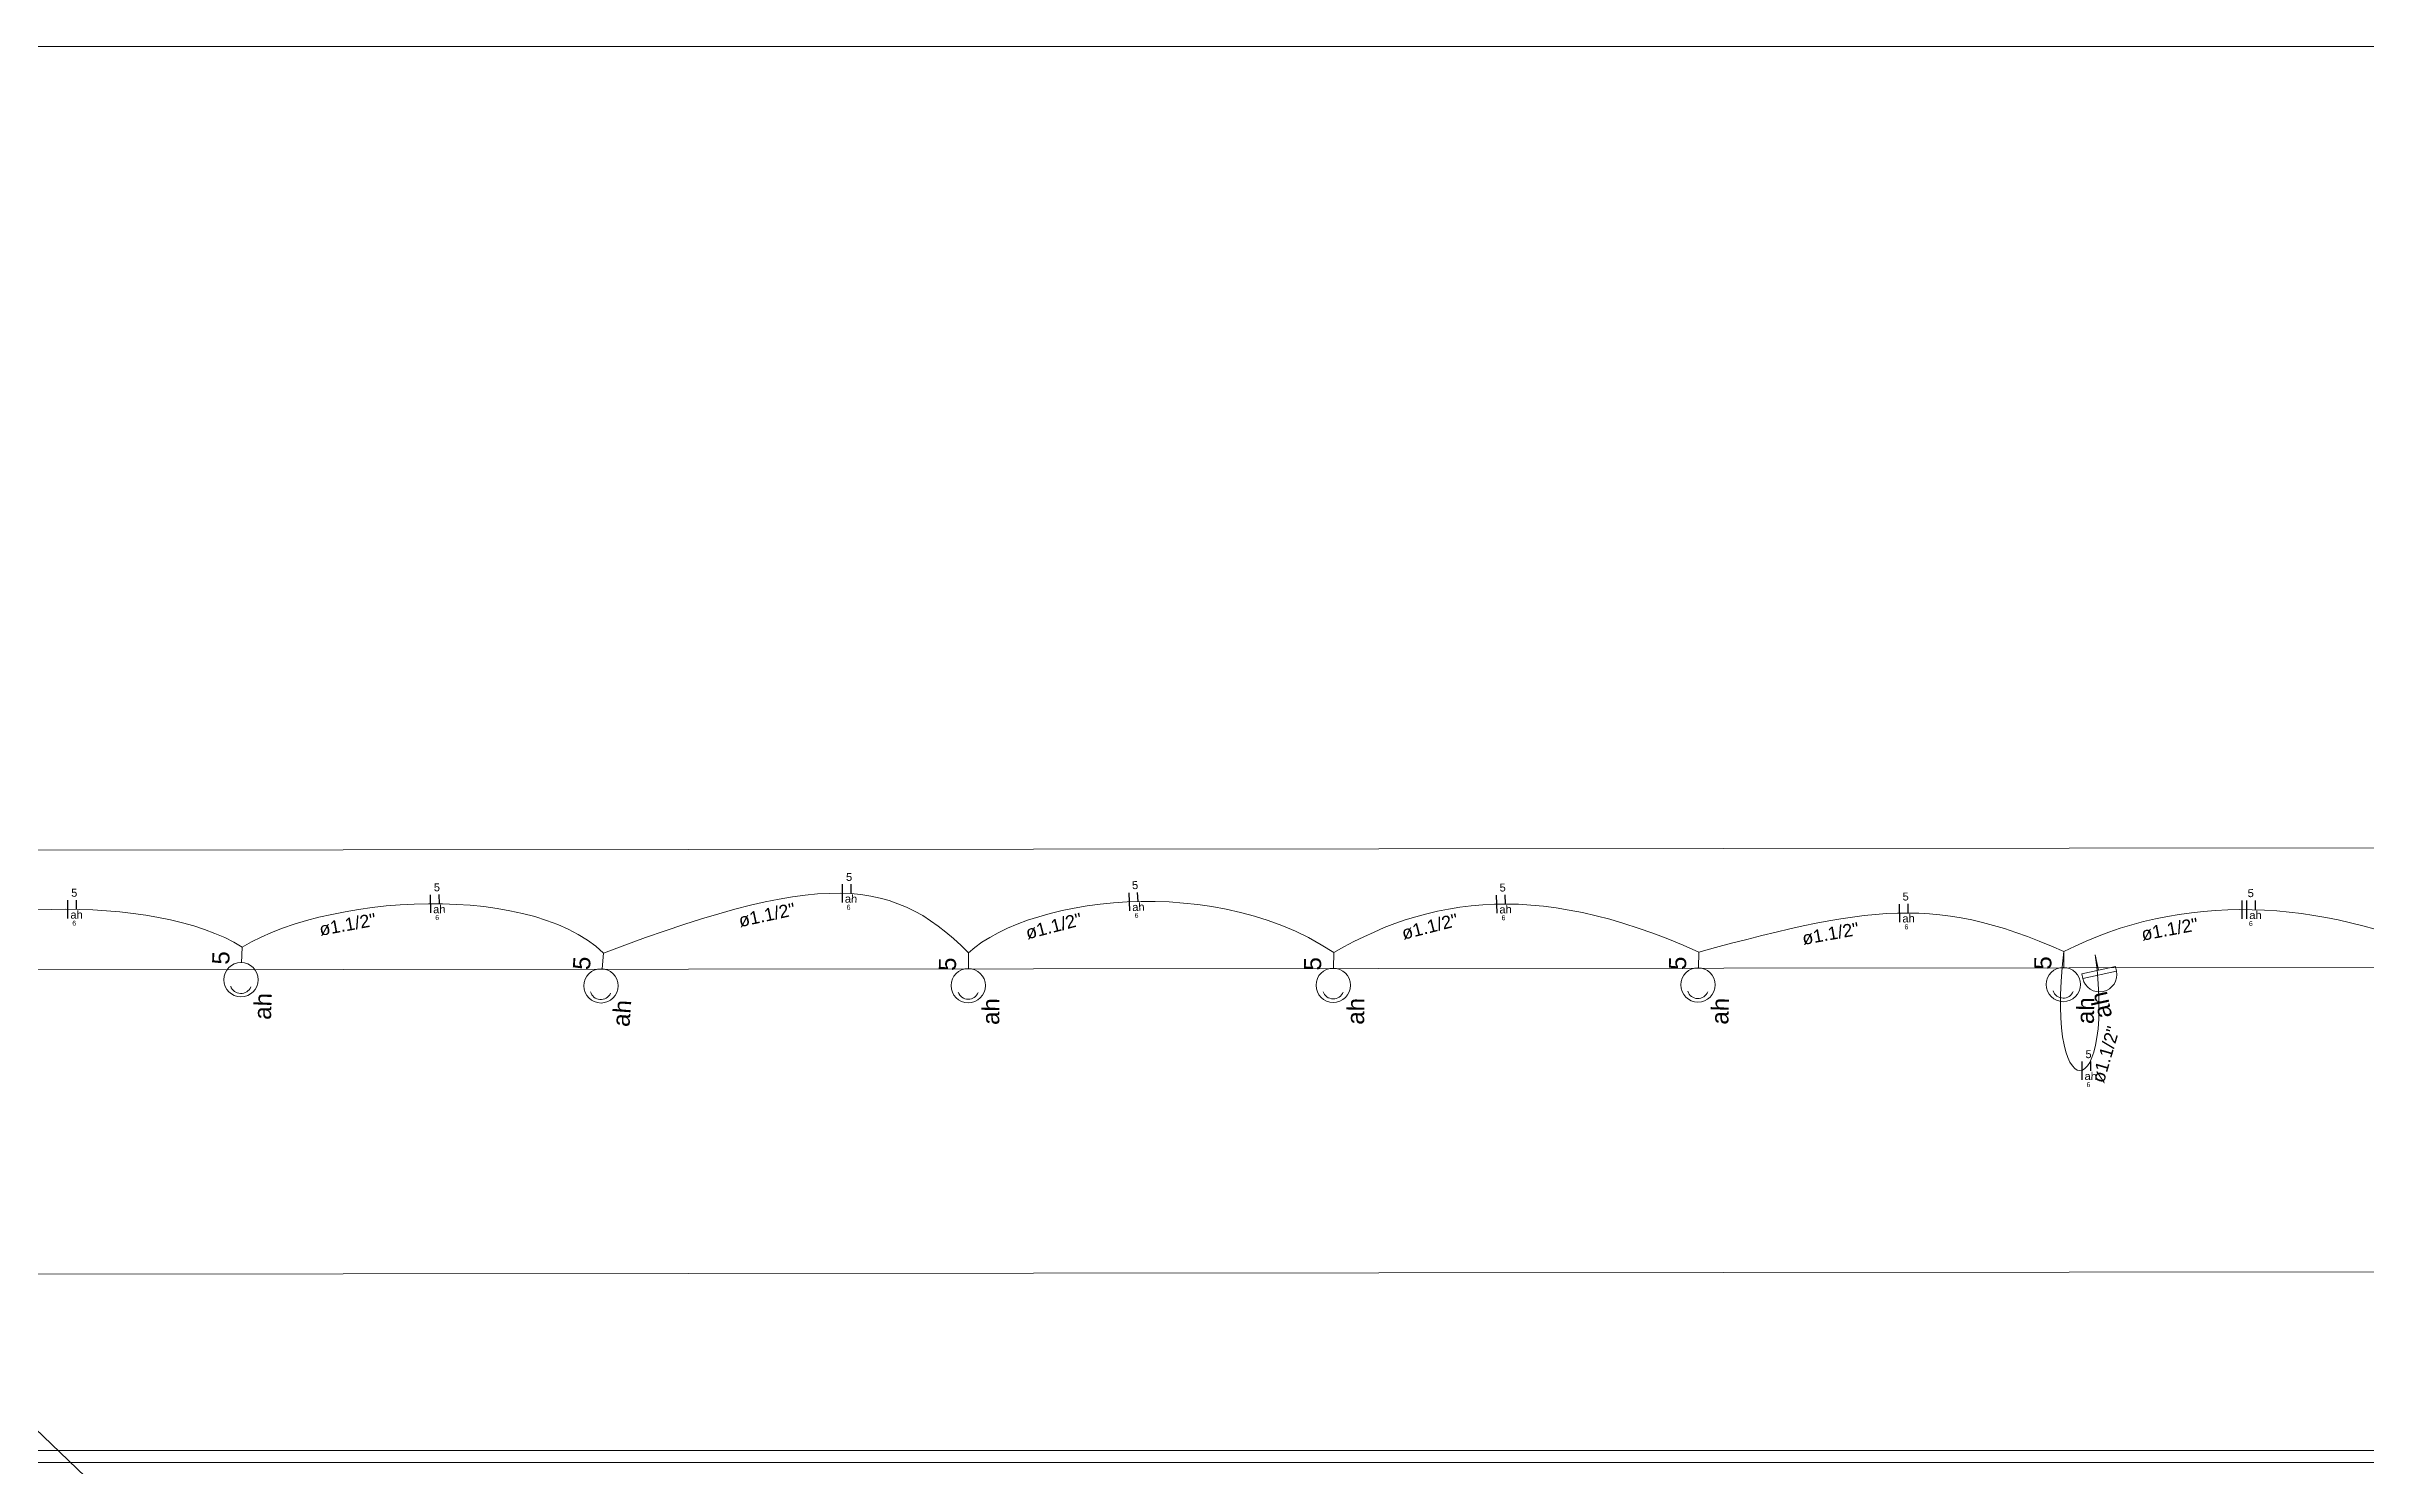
# Model space of a CAD drawing. Header units: millimetres. Extents: x -395 to 1008, y 9 to 692.
# Drawn here: x -107.43 to -88.37, y 109.14 to 120.8 of the extents above; entities that cross this region are included whole.
import ezdxf

# ---------------------------------------------------------------- set-up
doc = ezdxf.new("R2010")
doc.units = ezdxf.units.MM
doc.header["$LTSCALE"] = 0.1
doc.header["$MEASUREMENT"] = 0
doc.layers.get('0').update_dxf_attribs({"color": 5})
for name, color, linetype, lineweight in [('.10 ultra fina', 240, 'Continuous', 5), ('.15', 150, 'Continuous', 15), ('.20', 130, 'Continuous', 5), ('.25', 70, 'Continuous', 5), ('.30', 50, 'Continuous', 5), ('.40 Interno parede', 27, 'Continuous', 5)]:
    doc.layers.add(name, color=color, linetype=linetype, lineweight=lineweight)
doc.styles.add('Arial', font='arial.ttf')
doc.dimstyles.get("Standard").update_dxf_attribs({"dimtxt": 0.18, "dimasz": 0.18, "dimexe": 0.18, "dimexo": 0.0625, "dimgap": 0.09, "dimtad": 0, "dimtih": 1, "dimtoh": 1, "dimdec": 4, "dimzin": 0, "dimdsep": 46, "dimtxsty": 'Standard', "dimcen": 0.09, "dimadec": 0, "dimazin": 0, "dimtfac": 1, "dimtdec": 4, "dimtofl": 0, "dimtmove": 0, "dimatfit": 3, "dimfxl": 1, "dimtolj": 1, "dimtzin": 0, "dimarcsym": 0})

# ---------------------------------------------------------------- blocks, each defined once
blk = doc.blocks.new('_Oblique')
at = {"color": 0, "linetype": 'ByBlock', "lineweight": -2}
blk.add_line((-0.5, -0.5), (0.5, 0.5), dxfattribs=at)
blk = doc.blocks.new('*D20')
at = {"layer": '.10 ultra fina', "color": 0, "lineweight": -2, "transparency": 16777216}
for p, q in [((-136.256, 114.371), (-136.256, 120.9)), ((-14.262, 114.37), (-14.262, 120.899)), ((-136.356, 120.8), (-14.162, 120.799))]:
    blk.add_line(p, q, dxfattribs=at)
at = {"layer": 'Defpoints', "color": 0, "transparency": 16777216}
for p in [(-14.262, 120.799), (-136.256, 114.171), (-14.262, 114.17)]:
    blk.add_point(p, dxfattribs=at)
at = {"layer": '.10 ultra fina', "color": 0, "lineweight": -2, "transparency": 16777216, "xscale": 0.2, "yscale": 0.2, "zscale": 0.2}
for p, rotation in [((-136.256, 120.8), 179.9993202960368), ((-14.262, 120.799), 359.9993202960368)]:
    blk.add_blockref('_Oblique', p, dxfattribs=dict(at, rotation=rotation))
at = {"layer": '.10 ultra fina', "color": 0, "lineweight": 5, "transparency": 16777216, "insert": (-75.259, 120.979), "char_height": 0.18, "attachment_point": 5, "rotation": 359.9993}
blk.add_mtext('\\A1;122', dxfattribs=at)
blk = doc.blocks.new('eeetet')
at = {"layer": '.10 ultra fina', "color": 240, "lineweight": 5}
for p, q in [((678.938, 174.37), (556.944, 174.258)), ((652.282, 173.367), (575.287, 173.291)), ((652.287, 170.867), (575.292, 170.791)), ((620.863, 169.352), (580.864, 169.353)), ((620.863, 169.252), (580.864, 169.252))]:
    blk.add_line(p, q, dxfattribs=at)
dim = blk.add_aligned_dim(p1=(556.944, 174.258), p2=(678.938, 174.256), distance=6.629, dimstyle='Standard', override={"dimasz": 0.2, "dimexe": 0.1, "dimexo": 0.2, "dimtad": 1, "dimtih": 0, "dimtoh": 0, "dimdec": 1, "dimzin": 8, "dimblk": 'Oblique', "dimdle": 0.1, "dimadec": 1, "dimazin": 3}, dxfattribs=at)
dim.commit()
dim.dimension.update_dxf_attribs({"geometry": '*D20', "text_midpoint": (617.941, 181.066), "insert": (693.2, 60.087)})

msp = doc.modelspace()

# ---------------------------------------------------------------- linework, layer by layer
at = {"layer": '.15', "color": 150, "lineweight": 15}
for p, q in [((-105.826, 113.272), (-105.821, 113.401)), ((-102.863, 113.223), (-102.853, 113.351)), ((-99.854, 113.225), (-99.853, 113.354)), ((-96.855, 113.228), (-96.853, 113.357)), ((-93.856, 113.231), (-93.853, 113.36)), ((-90.855, 113.234), (-90.853, 113.363)), ((-90.43, 113.241), (-90.706, 113.181)), ((-90.422, 113.203), (-90.698, 113.143)), ((-90.422, 113.203), (-90.698, 113.143)), ((-90.568, 113.211), (-90.596, 113.336)), ((-90.43, 113.241), (-90.422, 113.203)), ((-90.706, 113.181), (-90.698, 113.143))]:
    msp.add_line(p, q, dxfattribs=at)
for centre in [(-105.831, 113.132), (-102.873, 113.082), (-99.856, 113.084), (-96.857, 113.087), (-93.86, 113.09), (-90.858, 113.093)]:
    msp.add_circle(centre, 0.141, dxfattribs=at)
for centre, radius, start, end in [((-90.56, 113.173), 0.141, 192.2675, 12.2675), ((-105.832, 113.107), 0.0881, 198.2352, 337.6054), ((-102.875, 113.058), 0.0881, 195.9933, 335.3634), ((-99.856, 113.06), 0.0881, 199.7202, 339.0904), ((-96.857, 113.063), 0.0881, 199.4399, 338.8101), ((-93.861, 113.066), 0.0881, 198.7393, 338.1095), ((-90.859, 113.069), 0.0881, 199.2187, 338.5889)]:
    msp.add_arc(centre, radius, start, end, dxfattribs=at)
at = {"layer": '.20', "color": 130, "lineweight": 20}
for points in [[(-99.853, 113.354), (-99.915, 113.414), (-99.977, 113.471), (-100.039, 113.524), (-100.102, 113.573), (-100.165, 113.617), (-100.23, 113.659), (-100.296, 113.696), (-100.363, 113.729), (-100.433, 113.757), (-100.505, 113.782), (-100.579, 113.803), (-100.656, 113.819), (-100.737, 113.832), (-100.82, 113.84), (-100.908, 113.843), (-100.999, 113.842), (-101.095, 113.837), (-101.195, 113.828), (-101.3, 113.814), (-101.41, 113.795), (-101.525, 113.772), (-101.646, 113.744), (-101.773, 113.712), (-101.906, 113.674), (-102.046, 113.633), (-102.193, 113.586), (-102.346, 113.535), (-102.507, 113.478), (-102.676, 113.417), (-102.853, 113.351)], [(-96.853, 113.357), (-96.955, 113.42), (-97.06, 113.478), (-97.168, 113.53), (-97.278, 113.577), (-97.39, 113.618), (-97.504, 113.654), (-97.62, 113.685), (-97.736, 113.711), (-97.853, 113.733), (-97.97, 113.75), (-98.087, 113.762), (-98.204, 113.771), (-98.321, 113.775), (-98.436, 113.775), (-98.549, 113.771), (-98.661, 113.764), (-98.771, 113.753), (-98.879, 113.738), (-98.984, 113.721), (-99.085, 113.7), (-99.183, 113.676), (-99.277, 113.65), (-99.368, 113.621), (-99.453, 113.589), (-99.534, 113.555), (-99.609, 113.518), (-99.679, 113.48), (-99.744, 113.44), (-99.802, 113.398), (-99.853, 113.354)], [(-105.821, 113.401), (-105.89, 113.441), (-105.965, 113.479), (-106.045, 113.513), (-106.13, 113.545), (-106.219, 113.574), (-106.312, 113.6), (-106.409, 113.624), (-106.509, 113.644), (-106.612, 113.662), (-106.718, 113.677), (-106.826, 113.69), (-106.935, 113.699), (-107.047, 113.706), (-107.159, 113.71), (-107.272, 113.711), (-107.386, 113.71), (-107.5, 113.706)], [(-102.853, 113.351), (-102.916, 113.407), (-102.985, 113.458), (-103.061, 113.505), (-103.143, 113.548), (-103.229, 113.586), (-103.321, 113.62), (-103.417, 113.651), (-103.517, 113.677), (-103.621, 113.699), (-103.727, 113.718), (-103.837, 113.733), (-103.948, 113.744), (-104.061, 113.751), (-104.176, 113.755), (-104.291, 113.756), (-104.407, 113.753), (-104.523, 113.747), (-104.638, 113.738), (-104.752, 113.725), (-104.865, 113.71), (-104.976, 113.691), (-105.085, 113.669), (-105.191, 113.645), (-105.294, 113.618), (-105.394, 113.588), (-105.489, 113.556), (-105.58, 113.521), (-105.666, 113.483), (-105.746, 113.443), (-105.821, 113.401)], [(-93.853, 113.36), (-93.981, 113.416), (-94.107, 113.467), (-94.23, 113.514), (-94.35, 113.557), (-94.468, 113.595), (-94.584, 113.629), (-94.697, 113.658), (-94.808, 113.684), (-94.918, 113.705), (-95.025, 113.723), (-95.13, 113.736), (-95.233, 113.746), (-95.334, 113.752), (-95.434, 113.754), (-95.532, 113.753), (-95.628, 113.748), (-95.723, 113.74), (-95.817, 113.728), (-95.909, 113.713), (-95.999, 113.695), (-96.089, 113.674), (-96.177, 113.65), (-96.265, 113.623), (-96.351, 113.593), (-96.437, 113.56), (-96.521, 113.524), (-96.605, 113.486), (-96.688, 113.446), (-96.771, 113.402), (-96.853, 113.357)], [(-90.853, 113.363), (-90.956, 113.408), (-91.056, 113.449), (-91.153, 113.487), (-91.248, 113.521), (-91.341, 113.552), (-91.433, 113.579), (-91.522, 113.603), (-91.611, 113.623), (-91.698, 113.64), (-91.785, 113.654), (-91.872, 113.665), (-91.958, 113.673), (-92.045, 113.678), (-92.133, 113.68), (-92.221, 113.679), (-92.311, 113.675), (-92.402, 113.668), (-92.495, 113.659), (-92.589, 113.647), (-92.687, 113.633), (-92.786, 113.616), (-92.889, 113.596), (-92.995, 113.574), (-93.105, 113.55), (-93.218, 113.524), (-93.336, 113.495), (-93.458, 113.464), (-93.584, 113.432), (-93.716, 113.397), (-93.853, 113.36)], [(-88.297, 113.547), (-88.397, 113.575), (-88.498, 113.6), (-88.599, 113.623), (-88.7, 113.643), (-88.801, 113.661), (-88.902, 113.675), (-89.003, 113.687), (-89.104, 113.697), (-89.205, 113.703), (-89.306, 113.707), (-89.407, 113.708), (-89.507, 113.706), (-89.607, 113.701), (-89.707, 113.693), (-89.806, 113.683), (-89.905, 113.669), (-90.003, 113.652), (-90.101, 113.633), (-90.198, 113.61), (-90.294, 113.584), (-90.39, 113.555), (-90.484, 113.523), (-90.578, 113.488), (-90.671, 113.449), (-90.762, 113.408), (-90.853, 113.363)], [(-111.821, 113.395), (-109.87, 111.64), (-108.078, 109.977), (-106.422, 108.389), (-104.876, 106.862), (-103.416, 105.382), (-102.019, 103.933), (-100.659, 102.501), (-99.313, 101.07), (-97.956, 99.627), (-96.564, 98.155), (-95.113, 96.641), (-93.579, 95.07), (-91.936, 93.426), (-90.162, 91.695), (-88.231, 89.862)], [(-90.853, 113.363), (-90.867, 113.236), (-90.876, 113.119), (-90.881, 113.01), (-90.882, 112.91), (-90.879, 112.818), (-90.873, 112.736), (-90.864, 112.662), (-90.852, 112.597), (-90.838, 112.541), (-90.821, 112.494), (-90.804, 112.455), (-90.784, 112.424), (-90.764, 112.403), (-90.743, 112.39), (-90.722, 112.386), (-90.701, 112.39), (-90.68, 112.402), (-90.66, 112.424), (-90.641, 112.453), (-90.623, 112.492), (-90.607, 112.538), (-90.593, 112.594), (-90.582, 112.657), (-90.573, 112.729), (-90.567, 112.81), (-90.565, 112.898), (-90.566, 112.995), (-90.571, 113.101), (-90.581, 113.214), (-90.596, 113.336)]]:
    msp.add_lwpolyline(points, dxfattribs=at)
at = {"layer": '.25', "color": 70, "lineweight": 25}
for p, q in [((-107.253, 113.636), (-107.254, 113.786)), ((-107.183, 113.712), (-107.183, 113.787)), ((-104.272, 113.681), (-104.273, 113.831)), ((-104.201, 113.757), (-104.202, 113.832)), ((-100.89, 113.768), (-100.888, 113.918)), ((-100.818, 113.842), (-100.817, 113.917)), ((-98.527, 113.697), (-98.534, 113.847)), ((-98.46, 113.776), (-98.464, 113.85)), ((-95.511, 113.678), (-95.516, 113.828)), ((-95.442, 113.755), (-95.445, 113.83)), ((-89.388, 113.633), (-89.389, 113.783)), ((-89.35, 113.633), (-89.351, 113.783)), ((-89.28, 113.709), (-89.28, 113.784)), ((-92.201, 113.604), (-92.205, 113.754)), ((-92.132, 113.681), (-92.134, 113.756)), ((-90.704, 112.31), (-90.703, 112.46)), ((-90.632, 112.385), (-90.632, 112.46))]:
    msp.add_line(p, q, dxfattribs=at)

# ---------------------------------------------------------------- block references
at = {"layer": '.30'}
msp.add_blockref('eeetet', (-693.2, -60.087), dxfattribs=at)

# ---------------------------------------------------------------- texts
at = {"layer": '.40 Interno parede', "color": 27, "attachment_point": 8, "line_spacing_factor": 0.9, "style": 'Arial'}
for s, insert, char_height, width, rotation in [('5', (-100.835, 113.943), 0.0653, 0.10011, 359.0903), ('5', (-107.201, 113.813), 0.0653, 0.10011, 0.0758), ('5', (-104.221, 113.858), 0.0653, 0.10011, 0.5628), ('ø1.1/2"', (-101.498, 113.611), 0.1059, 0.92508, 12.1595), ('ah', (-100.819, 113.764), 0.0653, 0.20021, 359.0903), ('5', (-98.483, 113.876), 0.0653, 0.10011, 2.8203), ('ah', (-98.456, 113.697), 0.0653, 0.20021, 2.8203), ('5', (-95.464, 113.856), 0.0653, 0.10011, 1.7832), ('5', (-92.153, 113.782), 0.0653, 0.10011, 1.5483), ('5', (-89.318, 113.81), 0.0653, 0.10011, 0.2935), ('ah', (-107.182, 113.633), 0.0653, 0.20021, 0.0758), ('6', (-107.201, 113.576), 0.0406, 0.06118, 0.0758), ('ø1.1/2"', (-104.945, 113.532), 0.1059, 0.92508, 10.3375), ('ah', (-104.201, 113.678), 0.0653, 0.20021, 0.5628), ('6', (-104.219, 113.622), 0.0406, 0.06118, 0.5628), ('6', (-100.839, 113.707), 0.0406, 0.06118, 359.0903), ('ø1.1/2"', (-99.139, 113.52), 0.1059, 0.92508, 14.6281), ('6', (-98.472, 113.64), 0.0406, 0.06118, 2.8203), ('ø1.1/2"', (-96.049, 113.516), 0.1059, 0.92508, 14.2729), ('ah', (-95.44, 113.677), 0.0653, 0.20021, 1.7832), ('6', (-95.457, 113.62), 0.0406, 0.06118, 1.7832), ('ø1.1/2"', (-92.761, 113.457), 0.1059, 0.92508, 10.1942), ('ah', (-92.129, 113.603), 0.0653, 0.20021, 1.5483), ('6', (-92.147, 113.546), 0.0406, 0.06118, 1.5483), ('ø1.1/2"', (-89.974, 113.493), 0.1059, 0.92508, 10.5151), ('6', (-89.317, 113.573), 0.0406, 0.06118, 0.2935), ('ah', (-89.279, 113.63), 0.0653, 0.20021, 0.2935), ('5', (-105.924, 113.309), 0.141, 0.2169, 87.9209), ('5', (-102.959, 113.263), 0.141, 0.2169, 85.6806), ('5', (-99.954, 113.259), 0.141, 0.2169, 89.4048), ('5', (-96.954, 113.262), 0.141, 0.2169, 89.1241), ('5', (-93.955, 113.266), 0.141, 0.2169, 88.4251), ('5', (-90.954, 113.269), 0.141, 0.2169, 88.9063), ('ah', (-105.579, 112.911), 0.1412, 0.4338, 87.9209), ('ah', (-90.477, 112.939), 0.1412, 0.4338, 102.2677), ('ah', (-102.63, 112.851), 0.1412, 0.4338, 85.6806), ('ah', (-99.598, 112.87), 0.1412, 0.4338, 89.4048), ('ah', (-96.6, 112.872), 0.1412, 0.4338, 89.1241), ('ah', (-93.606, 112.872), 0.1412, 0.4338, 88.4251), ('ah', (-90.603, 112.877), 0.1412, 0.4338, 88.9063), ('ø1.1/2"', (-90.457, 112.503), 0.1059, 0.92508, 73.6829), ('5', (-90.651, 112.487), 0.0653, 0.10011, 359.732), ('ah', (-90.633, 112.307), 0.0653, 0.20021, 359.732), ('6', (-90.652, 112.25), 0.0406, 0.06118, 359.732)]:
    msp.add_mtext(s, dxfattribs=dict(at, insert=insert, char_height=char_height, width=width, rotation=rotation))

doc.saveas('drawing.dxf')
